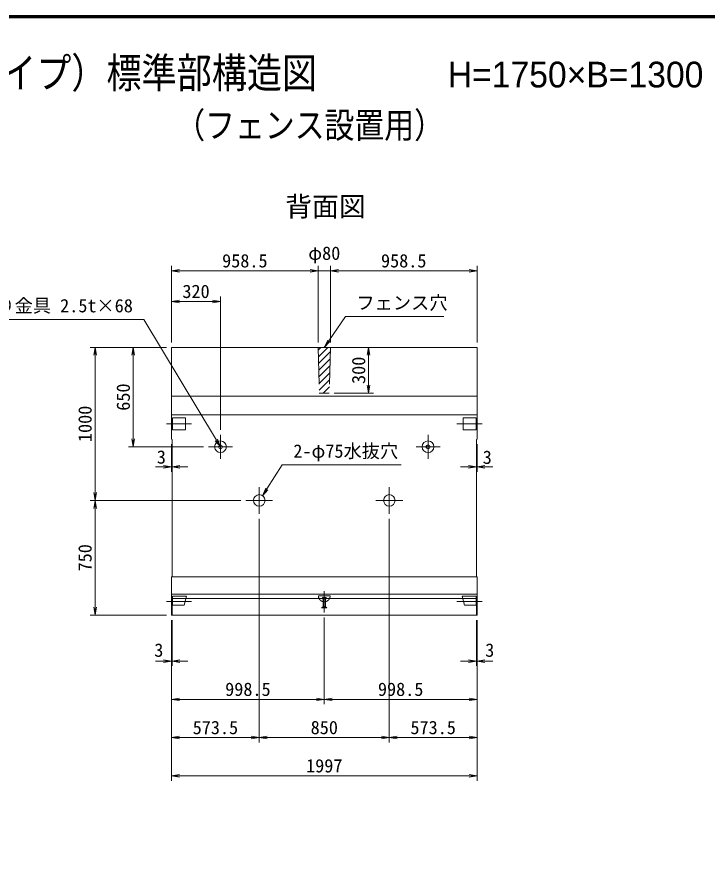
# Model space of a CAD drawing. Units: millimetres at full size, sheet at 1:40. Extents: x 141688 to 157488, y 10657 to 21690.
# Drawn here: x 147665 to 152177, y 16173 to 21690 of the extents above; entities that cross this region are included whole.
import ezdxf
from ezdxf.enums import TextEntityAlignment as Align

# ---------------------------------------------------------------- set-up
doc = ezdxf.new("R2010")
doc.units = ezdxf.units.MM
doc.header["$LTSCALE"] = 40
doc.linetypes.add('CHAIN', pattern=[18.5, 12, -1.5, 3.5, -1.5])
doc.linetypes.add('DASHED', pattern=[7.5, 6, -1.5])
for name, color, linetype, lineweight in [('01図枠', 1, 'Continuous', 70), ('中心', 6, 'CHAIN', 9), ('外形線', 7, 'Continuous', 13), ('寸法', 2, 'Continuous', 9), ('細線', 4, 'Continuous', 9)]:
    doc.layers.add(name, color=color, linetype=linetype, lineweight=lineweight)
doc.layers.add('文字', color=7, linetype='Continuous')
doc.styles.add('ＭＳ ゴシック', font='')
doc.styles.add('ＭＳ Ｐゴシック', font='')
doc.styles.get('ＭＳ ゴシック').set_extended_font_data('MS Gothic')
doc.styles.get('ＭＳ Ｐゴシック').set_extended_font_data('MS PGothic')

# ---------------------------------------------------------------- blocks, each defined once
blk = doc.blocks.new('open_arrow')
at = {"color": 0, "linetype": 'Continuous', "lineweight": -2}
blk.add_lwpolyline([(7.5, 1.25), (0, 0), (7.5, -1.25)], dxfattribs=at)

msp = doc.modelspace()

# ---------------------------------------------------------------- hatches: boundary and pattern name
at = {"layer": '細線'}
h = msp.add_hatch(dxfattribs=at)
h.set_pattern_fill('USER', color=256, style=0, pattern_type=2)
h.set_pattern_definition([(45, (23952.91, 14346.24), (-22.45064, 22.45064), [])])
h.paths.add_polyline_path([(149714.51, 19530.48), (149634.51, 19530.48), (149642.01, 19230.48), (149707.01, 19230.48)])

# ---------------------------------------------------------------- linework, layer by layer
at = {"layer": '01図枠'}
msp.add_lwpolyline([(141687.54, 10809.99), (157487.54, 10809.99), (157487.54, 21689.99), (141687.54, 21689.99)], close=True, dxfattribs=at)
at = {"layer": '中心'}
for p, q in [((148807.01, 19030.48), (148642.01, 19030.48)), ((150542.01, 19030.48), (150707.01, 19030.48)), ((148996.01, 18958.98), (148996.01, 18801.98)), ((150353.01, 18958.98), (150353.01, 18801.98)), ((149074.51, 18880.48), (148917.51, 18880.48)), ((150274.51, 18880.48), (150431.51, 18880.48)), ((149249.51, 18442.98), (149249.51, 18617.98)), ((150099.51, 18442.98), (150099.51, 18617.98)), ((149162.01, 18530.48), (149337.01, 18530.48)), ((150012.01, 18530.48), (150187.01, 18530.48)), ((149674.51, 17936.7), (149674.51, 17797.7)), ((148807.01, 17870.33), (148642.01, 17870.33)), ((150542.01, 17870.33), (150707.01, 17870.33))]:
    msp.add_line(p, q, dxfattribs=at)
at = {"layer": '外形線'}
for p, q in [((148676.01, 19530.48), (150673.01, 19530.48)), ((148676.01, 18930.48), (148676.01, 19530.48)), ((150673.01, 18930.48), (150673.01, 19530.48)), ((148676.01, 18930.48), (148679.01, 18927.48)), ((148679.01, 18033.48), (148679.01, 18927.48)), ((150673.01, 18930.48), (150670.01, 18927.48)), ((150670.01, 18033.48), (150670.01, 18927.48)), ((148676.01, 18030.48), (148679.01, 18033.48)), ((148676.01, 18030.48), (148676.01, 17780.48)), ((150673.01, 18030.48), (150670.01, 18033.48)), ((150673.01, 18030.48), (150673.01, 17780.48)), ((148676.01, 17890.48), (150673.01, 17890.48)), ((148676.01, 17780.48), (150673.01, 17780.48))]:
    msp.add_line(p, q, dxfattribs=at)
at = {"layer": '外形線', "linetype": 'DASHED'}
for p, q in [((149634.51, 19530.48), (149642.01, 19230.48)), ((149714.51, 19530.48), (149707.01, 19230.48)), ((149642.01, 19230.48), (149707.01, 19230.48))]:
    msp.add_line(p, q, dxfattribs=at)
at = {"layer": '外形線'}
for centre in [(149249.51, 18530.48), (150099.51, 18530.48)]:
    msp.add_circle(centre, 37.5, dxfattribs=at)
at = {"layer": '寸法'}
for p, q in [((148676.01, 19562.48), (148676.01, 20062.48)), ((148676.01, 20030.48), (149634.51, 20030.48)), ((149818.51, 20030.48), (149530.51, 20030.48)), ((149634.51, 19562.48), (149634.51, 20062.48)), ((149634.51, 19562.48), (149634.51, 20062.48)), ((149714.51, 19562.48), (149714.51, 20062.48)), ((149714.51, 19562.48), (149714.51, 20062.48)), ((150673.01, 20030.48), (149714.51, 20030.48)), ((150673.01, 19562.48), (150673.01, 20062.48)), ((148676.01, 19562.48), (148676.01, 19862.48)), ((148996.01, 18990.98), (148996.01, 19862.48)), ((148996.01, 19830.48), (148676.01, 19830.48)), ((148644.01, 19530.48), (148144.01, 19530.48)), ((148176.01, 18530.48), (148176.01, 19530.48)), ((148644.01, 19530.48), (148394.01, 19530.48)), ((148426.01, 19530.48), (148426.01, 18880.48)), ((149746.51, 19530.48), (149996.51, 19530.48)), ((149964.51, 19530.48), (149964.51, 19230.48)), ((149739.01, 19230.48), (149996.51, 19230.48)), ((148885.51, 18880.48), (148394.01, 18880.48)), ((148676.01, 18898.48), (148676.01, 18718.06)), ((148679.01, 18895.48), (148679.01, 18718.06)), ((150670.01, 18895.48), (150670.01, 18718.06)), ((150673.01, 18898.48), (150673.01, 18718.06)), ((148572.01, 18750.06), (148783.01, 18750.06)), ((150777.01, 18750.06), (150566.01, 18750.06)), ((149130.01, 18530.48), (148144.01, 18530.48)), ((149130.01, 18530.48), (148144.01, 18530.48)), ((148176.01, 17780.48), (148176.01, 18530.48)), ((149249.51, 18410.98), (149249.51, 16948.48)), ((149249.51, 18410.98), (149249.51, 16948.48)), ((150099.51, 18410.98), (150099.51, 16948.48)), ((150099.51, 18410.98), (150099.51, 16948.48)), ((148644.01, 17780.48), (148144.01, 17780.48)), ((149674.51, 17765.7), (149674.51, 17198.48)), ((149674.51, 17765.7), (149674.51, 17198.48)), ((148676.01, 17748.48), (148676.01, 16698.48)), ((148676.01, 17748.48), (148676.01, 16948.48)), ((148676.01, 17748.48), (148676.01, 17198.48)), ((148676.01, 17748.48), (148676.01, 17448.48)), ((148679.01, 17748.48), (148679.01, 17448.48)), ((150670.01, 17748.48), (150670.01, 17448.48)), ((150673.01, 17748.48), (150673.01, 16698.48)), ((150673.01, 17748.48), (150673.01, 16948.48)), ((150673.01, 17748.48), (150673.01, 17198.48)), ((150673.01, 17748.48), (150673.01, 17448.48)), ((148783.01, 17480.48), (148572.01, 17480.48)), ((150566.01, 17480.48), (150777.01, 17480.48)), ((148676.01, 17230.48), (149674.51, 17230.48)), ((149674.51, 17230.48), (150673.01, 17230.48)), ((148676.01, 16980.48), (149249.51, 16980.48)), ((149249.51, 16980.48), (150099.51, 16980.48)), ((150099.51, 16980.48), (150673.01, 16980.48)), ((148676.01, 16730.48), (150673.01, 16730.48))]:
    msp.add_line(p, q, dxfattribs=at)
at = {"layer": '寸法', "color": 3, "linetype": 'DASHED'}
for p, q in [((149636.01, 17906.7), (149713.01, 17906.7)), ((149662.01, 17895.7), (149687.01, 17895.7)), ((149662.01, 17887.36), (149662.01, 17895.7)), ((149687.01, 17887.36), (149662.01, 17887.36)), ((149667.51, 17887.36), (149667.51, 17835.36)), ((149681.51, 17887.36), (149681.51, 17835.36)), ((149687.01, 17895.7), (149687.01, 17887.36)), ((149657.01, 17827.7), (149667.51, 17835.36)), ((149692.01, 17827.7), (149657.01, 17827.7)), ((149667.51, 17835.36), (149681.51, 17835.36)), ((149681.51, 17835.36), (149692.01, 17827.7))]:
    msp.add_line(p, q, dxfattribs=at)
at = {"layer": '寸法'}
for points in [[(148996.01, 18880.48), (148969.21, 18925.04), (148495.15, 19713.06), (147298.6, 19713.06)], [(149674.51, 19530.48), (149703.91, 19573.37), (149812.46, 19731.78), (150456.07, 19731.78)], [(149271.08, 18561.15), (149299.09, 18604.96), (149400.1, 18762.98), (150177.75, 18762.98)]]:
    msp.add_lwpolyline(points, dxfattribs=at)
at = {"layer": '寸法', "color": 3}
for centre, radius in [((148996.01, 18880.48), 38.5), ((148996.01, 18880.48), 12.5), ((150353.01, 18880.48), 38.5), ((150353.01, 18880.48), 12.5)]:
    msp.add_circle(centre, radius, dxfattribs=at)
at = {"layer": '寸法', "color": 3, "linetype": 'DASHED'}
msp.add_arc((149674.51, 17906.7), 38.5, 180, 0, dxfattribs=at)
at = {"layer": '細線'}
for p, q in [((148676.01, 19210.48), (150673.01, 19210.48)), ((148676.01, 19090.48), (150673.01, 19090.48)), ((148682.01, 18990.48), (148682.01, 19070.48)), ((148767.01, 19070.48), (148682.01, 19070.48)), ((148767.01, 18990.48), (148767.01, 19070.48)), ((150582.01, 18990.48), (150582.01, 19070.48)), ((150582.01, 19070.48), (150667.01, 19070.48)), ((150667.01, 18990.48), (150667.01, 19070.48)), ((148767.01, 18990.48), (148682.01, 18990.48)), ((150582.01, 18990.48), (150667.01, 18990.48)), ((148676.01, 18030.48), (150673.01, 18030.48)), ((150673.01, 17917.51), (148676.01, 17917.51)), ((148679.01, 17780.48), (148679.01, 17890.48)), ((150670.01, 17780.48), (150670.01, 17890.48))]:
    msp.add_line(p, q, dxfattribs=at)
at = {"layer": '細線', "linetype": 'DASHED'}
for p, q in [((148682.01, 17845.33), (148682.01, 17905.33)), ((148682.01, 17905.33), (148773.01, 17905.33)), ((148758.01, 17845.33), (148773.01, 17905.33)), ((150591.01, 17845.33), (150576.01, 17905.33)), ((150667.01, 17905.33), (150576.01, 17905.33)), ((150667.01, 17845.33), (150667.01, 17905.33)), ((148682.01, 17845.33), (148758.01, 17845.33)), ((150667.01, 17845.33), (150591.01, 17845.33))]:
    msp.add_line(p, q, dxfattribs=at)

# ---------------------------------------------------------------- block references
at = {"layer": '寸法', "xscale": 6.93, "yscale": 6.93}
for p in [(148676.01, 20030.48), (149714.51, 20030.48), (149714.51, 20030.48), (148676.01, 19830.48), (148679.01, 18750.06), (150673.01, 18750.06), (148679.01, 17480.48), (150673.01, 17480.48), (148676.01, 17230.48), (149674.51, 17230.48), (148676.01, 16980.48), (149249.51, 16980.48), (150099.51, 16980.48), (148676.01, 16730.48)]:
    msp.add_blockref('open_arrow', p, dxfattribs=at)
for p, rotation in [((149634.51, 20030.48), 180), ((149634.51, 20030.48), 180), ((150673.01, 20030.48), 180), ((148996.01, 19830.48), 180), ((148176.01, 19530.48), 270), ((148426.01, 19530.48), 270), ((149674.51, 19530.48), 55.6), ((149964.51, 19530.48), 270), ((149964.51, 19230.48), 90), ((148426.01, 18880.48), 90), ((148996.01, 18880.48), 121), ((148676.01, 18750.06), 180), ((150670.01, 18750.06), 180), ((149271.08, 18561.15), 57.4), ((148176.01, 18530.48), 90), ((148176.01, 18530.48), 270), ((148176.01, 17780.48), 90), ((148676.01, 17480.48), 180), ((150670.01, 17480.48), 180), ((149674.51, 17230.48), 180), ((150673.01, 17230.48), 180), ((149249.51, 16980.48), 180), ((150099.51, 16980.48), 180), ((150673.01, 16980.48), 180), ((150673.01, 16730.48), 180)]:
    msp.add_blockref('open_arrow', p, dxfattribs=dict(at, rotation=rotation))

# ---------------------------------------------------------------- texts
at = {"layer": '寸法', "style": 'ＭＳ ゴシック'}
for s, p in [('958.5', (149155.26, 20096.48)), ('φ80', (149674.51, 20145.95)), ('958.5', (150193.76, 20096.48)), ('320', (148836.01, 19896.48)), ('3', (148609.24, 18814.07)), ('3', (150739.79, 18812.58)), ('3', (148592.8, 17552.05)), ('3', (150756.22, 17552.05)), ('998.5', (149175.26, 17296.48)), ('998.5', (150173.76, 17296.48)), ('573.5', (148962.76, 17046.48)), ('850', (149674.51, 17046.48)), ('573.5', (150386.26, 17046.48)), ('1997', (149674.51, 16796.48))]:
    msp.add_text(s, height=87.35, dxfattribs=at).set_placement(p, align=Align.MIDDLE_CENTER)
for s, p in [('フェンス穴', (149884.46, 19751.78)), ('2-φ75水抜穴', (149472.1, 18782.98))]:
    msp.add_text(s, height=87.35, dxfattribs=at).set_placement(p, align=Align.BOTTOM_LEFT)
msp.add_text('3-吊り金具 2.5t×68', height=87.35, dxfattribs=at).set_placement((148423.15, 19733.06), align=Align.BOTTOM_RIGHT)
for s, p in [('300', (149898.51, 19380.48)), ('650', (148360.01, 19205.48)), ('1000', (148110.01, 19030.48)), ('750', (148110.01, 18155.48))]:
    msp.add_text(s, height=87.35, rotation=90, dxfattribs=at).set_placement(p, align=Align.MIDDLE_CENTER)
at = {"layer": '文字', "style": 'ＭＳ Ｐゴシック', "width": 0.85}
for s, height, p in [(' KLウォール3型（Eタイプ）標準部構造図\u3000\u3000\u3000\u3000\u3000\u3000\u3000\u3000\u3000\u3000\u3000\u3000\u3000\u3000 \u3000\u3000\u3000\u3000', 197.9, (149587.54, 21165.77)), ('（フェンス設置用）', 168.3, (149578.69, 20847.73))]:
    msp.add_text(s, height=height, dxfattribs=at).set_placement(p, align=Align.BOTTOM_CENTER)
at = {"layer": '文字', "style": 'ＭＳ Ｐゴシック'}
msp.add_text('H=1750×B=1300 (E3)\u3000S=1/40', height=168.3, dxfattribs=at).set_placement((150481.62, 21178.44), align=Align.BOTTOM_LEFT)
msp.add_text(' 背面図 ', height=128.7, dxfattribs=at).set_placement((149682.16, 20347.73), align=Align.BOTTOM_CENTER)

doc.saveas('drawing.dxf')
